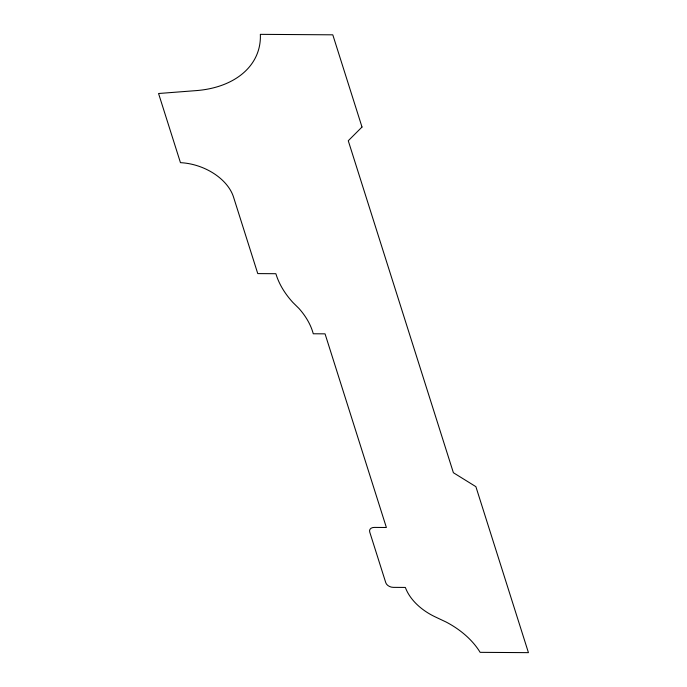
<?xml version="1.0" encoding="UTF-8"?>
<svg xmlns="http://www.w3.org/2000/svg" width="687" height="687" viewBox="0 0 687 687"><rect width="100%" height="100%" fill="white"/><g stroke="black" fill="none" stroke-linecap="round" stroke-linejoin="round"><path stroke-width="1.03" d="M362.006 127.035L348.266 140.749L453.386 472.716L475.885 486.662L528.44 652.65L480.136 652.341A75.132 50.855 19.4 0 0 446.138 622.036L435.266 616.9A52.573 35.587 19.4 0 1 405.356 587.437L393.273 587.359A6.406 4.337 19.4 0 1 385.776 582.713L369.718 531.996A6.406 4.337 19.4 0 1 374.295 527.418L386.377 527.496L325.054 333.848L313.263 333.77A79.306 53.68 19.4 0 0 298.991 308.497L292.902 302.478A92.281 62.465 19.4 0 1 275.882 273.709L257.762 273.598L233.632 197.392A47.523 32.169 19.4 0 0 180.458 162.664L158.56 93.509L196.791 90.564A99.804 67.558 19.4 0 0 260.339 34.35L332.8 34.822L362.006 127.035"/></g></svg>
